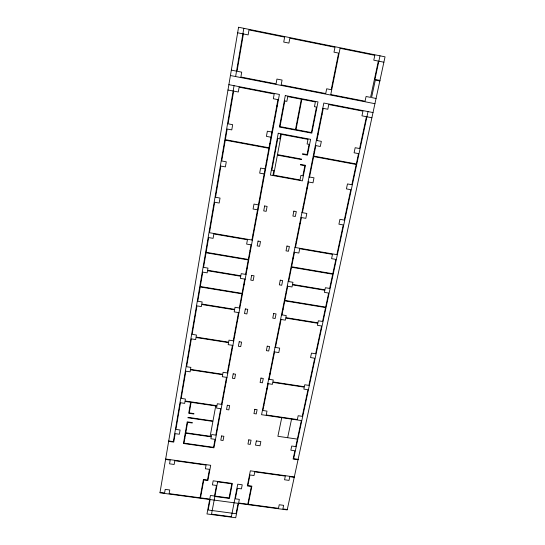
<?xml version="1.0" encoding="UTF-8"?>
<svg xmlns="http://www.w3.org/2000/svg" width="545" height="545" viewBox="0 0 545 545"><rect width="100%" height="100%" fill="white"/><g stroke="black" fill="none" stroke-linecap="round" stroke-linejoin="round"><path stroke-width="0.82" d="M234.05 85.66L173.344 441.627L168.712 440.966M235.61 76.538L243.833 28.313M185.716 433.2L183.985 443.133L213.551 447.329L215.03 439.345L210.895 438.752L211.242 436.858L185.252 433.132M210.172 436.266L212.897 421.408L187.93 417.777L188.005 417.347L212.972 420.978L215.725 405.957M221.508 404.37L226.509 377.351M227.326 372.944L232.436 345.326M233.267 340.816L238.499 312.578M239.35 307.973L241.966 293.837L200.219 286.983L197.787 301.235L202.141 301.944L201.786 304.028L234.657 309.349L235.038 307.278L239.827 308.054M244.698 279.095L242.055 293.373L200.301 286.513L202.754 272.118L207.154 272.847L207.522 270.715L240.733 276.254L240.345 278.372L245.182 279.176M245.57 274.387L248.248 259.924L206.058 252.791L203.564 267.37L207.972 268.106L207.604 270.245L240.822 275.784L241.21 273.658L246.054 274.469M251.034 244.848L248.329 259.447L206.139 252.308L208.653 237.579L213.095 238.342L213.851 233.975L247.437 239.752L246.64 244.092L251.524 244.93M251.926 240.025L268.91 148.281L225.276 140.181L221.726 160.979L226.277 161.804L225.398 166.893L220.861 166.068L215.534 197.27L220.03 198.067L219.179 203.033L214.682 202.243L209.484 232.722L252.417 240.113M277.916 99.633L269.005 147.77L225.364 139.663L227.183 129.029L231.775 129.894L232.667 124.682L228.076 123.817L233.655 91.104L238.301 91.996L239.126 87.193L274.203 93.978L273.324 98.747L278.427 99.728M273.617 175.136L277.385 155.134L301.446 159.583L301.542 159.079L277.48 154.623L281.295 134.356M268.235 383.694L262.874 410.494L267.002 411.107L266.226 414.956L297.359 419.548L298.17 415.726L302.257 416.326L307.959 389.73L303.838 389.103L304.246 387.154L272.793 382.358L272.398 384.327L267.772 383.619M269.107 379.32L274.585 351.927M275.477 347.458L281.077 319.452M281.99 314.887L284.797 300.867L325.556 307.564L322.572 321.468L318.362 320.787L317.933 322.824L285.832 317.633L286.248 315.575L281.52 314.812M287.719 286.254L284.885 300.404L325.651 307.101L328.655 293.06L324.411 292.358L324.854 290.274L292.433 284.865L292.011 286.963L287.242 286.173M288.652 281.581L291.514 267.248L332.695 274.21L329.65 288.428L325.399 287.719L324.949 289.811L292.522 284.401L292.951 282.296L288.176 281.499M294.504 252.294L291.609 266.771L332.797 273.74L335.87 259.386L331.578 258.65L332.484 254.379L299.709 248.745L298.844 253.037L294.021 252.212M295.465 247.519L301.453 217.557M302.427 212.666L308.559 182.01M309.56 177.009L313.647 156.579L356.198 164.481L351.859 184.728L347.472 183.931L346.416 188.89L350.796 189.687L344.283 220.085L339.944 219.322L338.915 224.172L343.248 224.935L336.885 254.644L294.981 247.437M315.834 145.631L313.75 156.074L356.301 163.977L358.521 153.622L354.093 152.791L355.177 147.709L359.611 148.54L366.431 116.691L361.955 115.833L362.95 111.153L328.758 104.538L327.811 109.252L322.783 108.278M316.856 140.508L323.287 108.38M281.738 417.681L277.889 436.293L297.379 439.113M287.644 437.703L291.561 419.132M368.038 111.596L293.653 458.686L298.122 459.319M379.994 55.808L374.933 79.434L379.947 80.435M160.026 492.414L164.583 493.027L165.203 489.356L169.761 489.975L169.134 493.634L200.056 497.796L203.421 479.484L207.495 480.043L209.478 469.361L205.383 468.789L206.065 465.069L174.802 460.723L174.155 464.463L169.563 463.829L170.197 460.082L165.591 459.442M287.283 509.52L282.882 508.928L283.652 505.344L279.238 504.745L278.475 508.335L248.234 504.268L251.885 486.126L247.859 485.575L249.978 474.974L254.025 475.533L254.767 471.847L285.328 476.105L284.551 479.764L289 480.383L289.783 476.725L294.232 477.345M165.66 459.019L210.697 465.294L207.877 480.513L203.796 479.954L200.506 497.857L209.757 499.097L210.438 495.459L214.485 496.011L216.481 485.459L212.414 484.9L213.177 480.819L232.354 483.449L229.438 498.437L214.859 496.475L211.521 514.139L231.353 516.762L237.743 484.185L242.232 484.805L241.428 488.865L237.395 488.313L235.331 498.825L239.35 499.363L238.635 502.981L247.791 504.214L251.361 486.474L247.328 485.922L250.346 470.812L294.32 476.936M184.367 438.214L184.83 438.282M168.637 441.389L173.739 442.111L175.183 433.65L179.359 434.242L180.088 429.998L175.906 429.399L180.456 402.748L184.673 403.368L185.014 401.42L190.634 402.251L188.713 413.267L193.843 414.009L193.918 413.58L189.258 412.899L191.104 402.319L216.89 406.127L216.528 408.069L220.705 408.682L215.813 435.128L211.671 434.529L211.324 436.436L185.791 432.778L187.609 422.341L192.256 423.009L192.331 422.586L187.221 421.844L183.447 443.487L213.933 447.813L279.408 94.442L228.88 84.659M298.033 459.735L293.115 459.04L294.886 450.763L290.846 450.184L291.725 446.028L295.778 446.607L301.351 420.57L261.559 414.704L323.825 103.039L373.012 112.556M221.972 404.438L217.326 403.75L216.965 405.698L185.089 400.984L185.423 399.029L181.199 398.402L185.845 371.172L190.11 371.819L190.45 369.823L222.653 374.728L222.292 376.711L226.979 377.419M222.469 399.178L222.932 399.253M263.439 405.282L263.903 405.351M225.535 382.617L225.998 382.692M266.723 388.851L267.186 388.919M228.307 367.637L228.777 367.712M269.693 373.986L270.156 374.061M227.79 373.012L223.096 372.296L222.735 374.286L190.532 369.381L190.873 367.378L186.608 366.731L191.356 338.888L195.662 339.562L196.016 337.519L228.546 342.628L228.171 344.658L232.913 345.394M268.644 379.252L273.277 379.96L272.882 381.922L304.342 386.718L304.757 384.763L308.886 385.39L314.703 358.215L310.541 357.561L311.488 353.126L315.657 353.78L321.604 325.999L317.401 325.317L317.837 323.28L285.737 318.089L285.328 320.14L280.607 319.377M274.115 351.852L278.788 352.588L279.687 348.119L275.007 347.383M231.441 350.707L231.911 350.782M273.052 357.193L273.515 357.268M234.275 335.393L234.745 335.468M276.083 342.008L276.553 342.083M233.744 340.891L229.002 340.148L228.628 342.178L196.091 337.069L196.445 335.025L192.133 334.344L196.99 305.881L201.343 306.583L201.704 304.498L234.575 309.812L234.193 311.883L238.976 312.66M237.477 318.089L237.954 318.164M279.51 324.84L279.987 324.915M240.379 302.427L240.856 302.509M282.617 309.308L283.087 309.39M243.656 284.728L244.133 284.81M286.125 291.759L286.602 291.841M246.619 268.712L247.103 268.794M289.293 275.879L289.776 275.961M249.971 250.611L250.455 250.693M292.883 257.928L293.367 258.01M253.003 234.221L253.493 234.309M296.126 241.68L296.609 241.762M256.429 215.697L256.927 215.786M299.798 223.314L300.281 223.402M258.93 204.961L253.984 204.082L253.078 209.021L258.017 209.893M301.944 212.584L306.821 213.449L305.834 218.334L300.963 217.469M259.536 198.932L260.026 199.02M303.115 206.698L303.606 206.78M265.592 168.984L260.599 168.071L259.672 173.126L264.659 174.032M309.07 176.921L313.995 177.82L312.987 182.813L308.068 181.921M263.044 179.973L263.542 180.068M306.876 187.902L307.366 187.991M266.219 162.812L266.723 162.907M310.269 170.892L310.766 170.987M271.465 137.32L266.416 136.379L267.37 131.202L272.418 132.156M315.337 145.535L320.31 146.469L321.346 141.353L316.359 140.412M269.816 143.403L270.32 143.499M314.118 151.66L314.608 151.748M273.065 125.834L273.57 125.929M317.592 134.247L318.096 134.343M227.974 90.007L233.144 91.001M366.928 116.794L371.888 117.747M276.744 105.962L277.255 106.057M321.53 114.552L322.034 114.648M231.332 70.135L236.523 71.15M376.057 98.454L371.567 97.575L375.321 80.067L379.831 80.96M230.419 75.53L374.926 103.693M237.64 32.789L242.886 33.845M378.843 61.19L383.884 62.205M238.574 27.25L159.958 492.823L209.682 499.499L206.977 513.949L235.713 517.75L238.56 503.382L287.195 509.916L385.043 56.83L238.574 27.25M243.411 33.954L237.048 71.252L241.714 72.165L240.876 77.015L276.056 83.869L276.942 79.059L282.072 80.061L281.179 84.87L325.726 93.556L326.673 88.787L331.224 89.68L338.588 53.097L333.99 52.17L334.971 47.286L289.831 38.17L288.918 43.103L283.734 42.06L284.64 37.121L248.99 29.927L248.132 34.9L243.411 33.954M221.577 435.952L220.786 440.169L223.082 440.496L223.872 436.286L221.577 435.952M227.326 405.235L226.522 409.54L228.839 409.881L229.649 405.575L227.326 405.235M233.206 373.843L232.381 378.244L234.718 378.598L235.549 374.197L233.206 373.843M239.214 341.756L238.369 346.252L240.733 346.62L241.578 342.124L239.214 341.756M245.352 308.947L244.494 313.545L246.878 313.934L247.743 309.335L245.352 308.947M251.633 275.395L250.755 280.103L253.166 280.505L254.045 275.804L251.633 275.395M258.058 241.081L257.158 245.897L259.59 246.313L260.496 241.503L258.058 241.081M264.632 205.969L263.712 210.895L266.171 211.331L267.098 206.405L264.632 205.969M278.243 133.246L270.415 175.074L302.373 180.886L305.459 165.305L300.499 164.392L300.397 164.897L304.866 165.721L302.87 175.79L300.894 175.429L300.009 179.939L272.997 175.027L273.849 170.49L271.86 170.129L277.78 138.505L279.796 138.88L280.668 134.24L308 139.377L307.094 143.989L309.083 144.364L307.067 154.569L302.591 153.738L302.489 154.249L307.462 155.168L310.596 139.329L278.243 133.246M285.294 95.579L279.408 127.033L311.822 133.157L318.001 101.908L285.294 95.579M210.132 499.561L208.176 510.011L236.06 513.717L238.111 503.321L210.132 499.561M284.817 100.961L280.007 126.61L295.499 129.533L301.331 99.231L287.746 96.601L286.847 101.356L284.817 100.961M217.625 481.848L214.934 496.066L229.07 497.973L231.823 483.796L217.625 481.848M301.841 99.326L296.003 129.628L311.42 132.544L316.461 107.065L314.445 106.677L315.378 101.949L301.841 99.326M248.786 439.863L247.961 444.052L250.23 444.379L251.061 440.19L248.786 439.863M254.808 409.302L253.963 413.587L256.259 413.928L257.111 409.642L254.808 409.302M260.96 378.08L260.101 382.454L262.418 382.808L263.283 378.434L260.96 378.08M267.248 346.164L266.369 350.639L268.712 351.007L269.598 346.531L267.248 346.164M273.679 313.538L272.779 318.116L275.143 318.498L276.049 313.927L273.679 313.538M280.253 280.178L279.333 284.858L281.724 285.253L282.651 280.58L280.253 280.178M286.977 246.061L286.036 250.843L288.448 251.259L289.395 246.476L286.977 246.061M293.857 211.147L292.89 216.045L295.336 216.474L296.303 211.583L293.857 211.147M256.314 440.946L255.482 445.129L260.019 445.776L260.857 441.593L256.314 440.946M340.087 48.314L330.774 94.537L365.061 101.22L366.07 96.499L370.566 97.378L378.339 61.095L373.788 60.175L374.824 55.331L340.087 48.314"/></g></svg>
